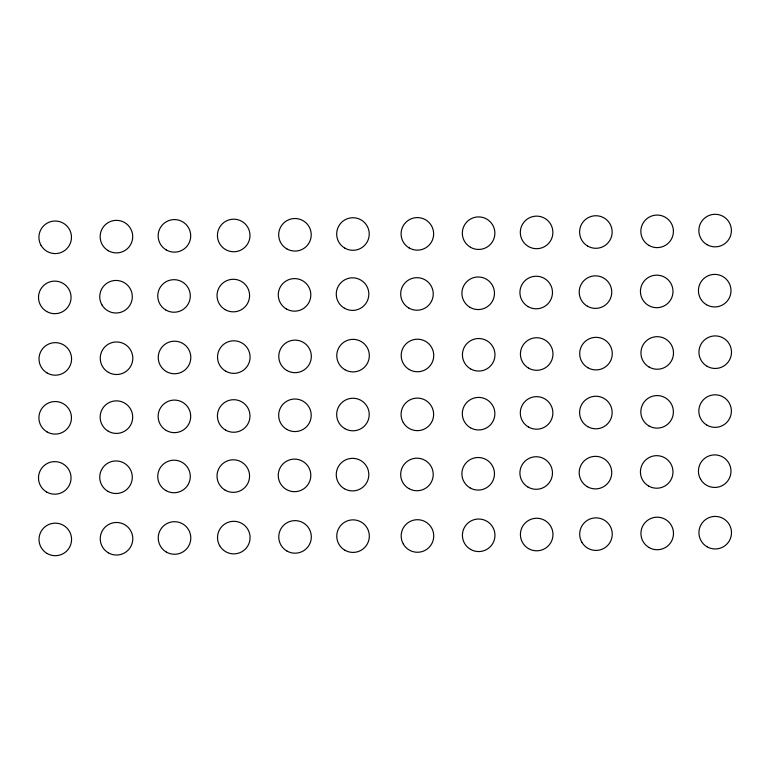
<?xml version="1.0" encoding="UTF-8"?>
<svg xmlns="http://www.w3.org/2000/svg" width="770" height="770" viewBox="0 0 770 770"><rect width="100%" height="100%" fill="white"/><g stroke="black" fill="none" stroke-linecap="round" stroke-linejoin="round"><path stroke-width="1.16" d="M409.322 369.571A16.276 16.276 0 0 0 433.741 355.471A16.276 16.276 0 0 0 409.322 341.38A16.276 16.276 0 0 0 409.322 369.571M470.566 368.888A16.276 16.276 0 0 0 494.975 354.797A16.276 16.276 0 0 0 470.566 340.696A16.276 16.276 0 0 0 470.566 368.888M528.557 368.118A16.276 16.276 0 0 0 552.976 354.027A16.276 16.276 0 0 0 528.557 339.926A16.276 16.276 0 0 0 528.557 368.118M587.847 367.733A16.276 16.276 0 0 0 612.265 353.632A16.276 16.276 0 0 0 587.847 339.531A16.276 16.276 0 0 0 587.847 367.733M649.081 367.049A16.276 16.276 0 0 0 673.5 352.949A16.276 16.276 0 0 0 649.081 338.858A16.276 16.276 0 0 0 649.081 367.049M707.081 366.279A16.276 16.276 0 0 0 731.5 352.179A16.276 16.276 0 0 0 707.081 338.088A16.276 16.276 0 0 0 707.081 366.279M470.056 307.374A16.276 16.276 0 0 0 494.475 293.274A16.276 16.276 0 0 0 470.056 279.173A16.276 16.276 0 0 0 470.056 307.374M587.346 306.21A16.276 16.276 0 0 0 611.755 292.109A16.276 16.276 0 0 0 587.346 278.018A16.276 16.276 0 0 0 587.346 306.21M408.822 308.048A16.276 16.276 0 0 0 433.24 293.957A16.276 16.276 0 0 0 408.822 279.856A16.276 16.276 0 0 0 408.822 308.048M706.581 304.766A16.276 16.276 0 0 0 731 290.665A16.276 16.276 0 0 0 706.581 276.565A16.276 16.276 0 0 0 706.581 304.766M648.581 305.526A16.276 16.276 0 0 0 672.999 291.435A16.276 16.276 0 0 0 648.581 277.335A16.276 16.276 0 0 0 648.581 305.526M528.056 306.604A16.276 16.276 0 0 0 552.475 292.504A16.276 16.276 0 0 0 528.056 278.413A16.276 16.276 0 0 0 528.056 306.604M587.751 246.121A16.276 16.276 0 0 0 612.16 232.02A16.276 16.276 0 0 0 587.751 217.92A16.276 16.276 0 0 0 587.751 246.121M409.226 247.959A16.276 16.276 0 0 0 433.645 233.859A16.276 16.276 0 0 0 409.226 219.768A16.276 16.276 0 0 0 409.226 247.959M648.985 245.438A16.276 16.276 0 0 0 673.404 231.337A16.276 16.276 0 0 0 648.985 217.246A16.276 16.276 0 0 0 648.985 245.438M706.985 244.667A16.276 16.276 0 0 0 731.404 230.577A16.276 16.276 0 0 0 706.985 216.476A16.276 16.276 0 0 0 706.985 244.667M470.47 247.276A16.276 16.276 0 0 0 494.879 233.185A16.276 16.276 0 0 0 470.47 219.084A16.276 16.276 0 0 0 470.47 247.276M528.461 246.516A16.276 16.276 0 0 0 552.879 232.415A16.276 16.276 0 0 0 528.461 218.314A16.276 16.276 0 0 0 528.461 246.516M470.451 427.783A16.276 16.276 0 0 0 494.869 413.692A16.276 16.276 0 0 0 470.451 399.592A16.276 16.276 0 0 0 470.451 427.783M528.451 427.023A16.276 16.276 0 0 0 552.87 412.922A16.276 16.276 0 0 0 528.451 398.822A16.276 16.276 0 0 0 528.451 427.023M470.557 549.395A16.276 16.276 0 0 0 494.966 535.304A16.276 16.276 0 0 0 470.557 521.203A16.276 16.276 0 0 0 470.557 549.395M528.547 548.625A16.276 16.276 0 0 0 552.966 534.534A16.276 16.276 0 0 0 528.547 520.433A16.276 16.276 0 0 0 528.547 548.625M528.047 487.112A16.276 16.276 0 0 0 552.465 473.011A16.276 16.276 0 0 0 528.047 458.92A16.276 16.276 0 0 0 528.047 487.112M470.047 487.882A16.276 16.276 0 0 0 494.465 473.781A16.276 16.276 0 0 0 470.047 459.68A16.276 16.276 0 0 0 470.047 487.882M587.337 486.717A16.276 16.276 0 0 0 611.746 472.616A16.276 16.276 0 0 0 587.337 458.525A16.276 16.276 0 0 0 587.337 486.717M707.072 546.787A16.276 16.276 0 0 0 731.49 532.696A16.276 16.276 0 0 0 707.072 518.595A16.276 16.276 0 0 0 707.072 546.787M408.812 488.555A16.276 16.276 0 0 0 433.231 474.464A16.276 16.276 0 0 0 408.812 460.364A16.276 16.276 0 0 0 408.812 488.555M648.571 486.034A16.276 16.276 0 0 0 672.99 471.943A16.276 16.276 0 0 0 648.571 457.842A16.276 16.276 0 0 0 648.571 486.034M403.355 544.121A16.276 16.276 0 0 0 431.547 544.121A16.276 16.276 0 0 0 417.456 519.702A16.276 16.276 0 0 0 403.355 544.121M706.976 425.175A16.276 16.276 0 0 0 731.394 411.084A16.276 16.276 0 0 0 706.976 396.983A16.276 16.276 0 0 0 706.976 425.175M649.072 547.557A16.276 16.276 0 0 0 673.49 533.456A16.276 16.276 0 0 0 649.072 519.365A16.276 16.276 0 0 0 649.072 547.557M581.879 542.282A16.276 16.276 0 0 0 610.071 542.282A16.276 16.276 0 0 0 595.97 517.863A16.276 16.276 0 0 0 581.879 542.282M700.613 479.315A16.276 16.276 0 0 0 728.805 479.315A16.276 16.276 0 0 0 714.714 454.897A16.276 16.276 0 0 0 700.613 479.315M587.741 426.628A16.276 16.276 0 0 0 612.15 412.528A16.276 16.276 0 0 0 587.741 398.427A16.276 16.276 0 0 0 587.741 426.628M403.259 422.509A16.276 16.276 0 0 0 431.45 422.509A16.276 16.276 0 0 0 417.359 398.09A16.276 16.276 0 0 0 403.259 422.509M648.975 425.945A16.276 16.276 0 0 0 673.394 411.844A16.276 16.276 0 0 0 648.975 397.753A16.276 16.276 0 0 0 648.975 425.945M344.816 248.113A16.276 16.276 0 0 0 369.234 234.022A16.276 16.276 0 0 0 344.816 219.922A16.276 16.276 0 0 0 344.816 248.113M108.291 250.722A16.276 16.276 0 0 0 132.709 236.631A16.276 16.276 0 0 0 108.291 222.53A16.276 16.276 0 0 0 108.291 250.722M166.291 249.961A16.276 16.276 0 0 0 190.71 235.861A16.276 16.276 0 0 0 166.291 221.76A16.276 16.276 0 0 0 166.291 249.961M165.877 490.557A16.276 16.276 0 0 0 190.296 476.457A16.276 16.276 0 0 0 165.877 462.366A16.276 16.276 0 0 0 165.877 490.557M107.877 491.327A16.276 16.276 0 0 0 132.296 477.227A16.276 16.276 0 0 0 107.877 463.126A16.276 16.276 0 0 0 107.877 491.327M225.158 490.163A16.276 16.276 0 0 0 249.576 476.072A16.276 16.276 0 0 0 225.158 461.971A16.276 16.276 0 0 0 225.158 490.163M344.902 550.232A16.276 16.276 0 0 0 369.321 536.141A16.276 16.276 0 0 0 344.902 522.041A16.276 16.276 0 0 0 344.902 550.232M46.643 492.011A16.276 16.276 0 0 0 71.052 477.91A16.276 16.276 0 0 0 46.643 463.81A16.276 16.276 0 0 0 46.643 492.011M286.401 489.489A16.276 16.276 0 0 0 310.82 475.388A16.276 16.276 0 0 0 286.401 461.288A16.276 16.276 0 0 0 286.401 489.489M47.143 553.524A16.276 16.276 0 0 0 71.562 539.424A16.276 16.276 0 0 0 47.143 525.332A16.276 16.276 0 0 0 47.143 553.524M344.806 428.62A16.276 16.276 0 0 0 369.225 414.53A16.276 16.276 0 0 0 344.806 400.429A16.276 16.276 0 0 0 344.806 428.62M286.902 551.002A16.276 16.276 0 0 0 311.321 536.902A16.276 16.276 0 0 0 286.902 522.811A16.276 16.276 0 0 0 286.902 551.002M225.562 430.074A16.276 16.276 0 0 0 249.981 415.973A16.276 16.276 0 0 0 225.562 401.882A16.276 16.276 0 0 0 225.562 430.074M219.7 545.728A16.276 16.276 0 0 0 247.901 545.728A16.276 16.276 0 0 0 233.801 521.309A16.276 16.276 0 0 0 219.7 545.728M344.402 488.719A16.276 16.276 0 0 0 368.82 474.618A16.276 16.276 0 0 0 344.402 460.518A16.276 16.276 0 0 0 344.402 488.719M108.387 372.333A16.276 16.276 0 0 0 132.806 358.243A16.276 16.276 0 0 0 108.387 344.142A16.276 16.276 0 0 0 108.387 372.333M166.387 371.573A16.276 16.276 0 0 0 190.806 357.472A16.276 16.276 0 0 0 166.387 343.372A16.276 16.276 0 0 0 166.387 371.573M47.047 431.912A16.276 16.276 0 0 0 71.466 417.821A16.276 16.276 0 0 0 47.047 403.721A16.276 16.276 0 0 0 47.047 431.912M286.806 429.391A16.276 16.276 0 0 0 311.224 415.3A16.276 16.276 0 0 0 286.806 401.199A16.276 16.276 0 0 0 286.806 429.391M225.668 371.178A16.276 16.276 0 0 0 250.086 357.078A16.276 16.276 0 0 0 225.668 342.977A16.276 16.276 0 0 0 225.668 371.178M344.912 369.725A16.276 16.276 0 0 0 369.331 355.634A16.276 16.276 0 0 0 344.912 341.534A16.276 16.276 0 0 0 344.912 369.725M286.912 370.495A16.276 16.276 0 0 0 311.33 356.394A16.276 16.276 0 0 0 286.912 342.303A16.276 16.276 0 0 0 286.912 370.495M47.153 373.017A16.276 16.276 0 0 0 71.572 358.916A16.276 16.276 0 0 0 47.153 344.825A16.276 16.276 0 0 0 47.153 373.017M101.929 304.862A16.276 16.276 0 0 0 130.13 304.862A16.276 16.276 0 0 0 116.029 280.444A16.276 16.276 0 0 0 101.929 304.862M225.572 249.567A16.276 16.276 0 0 0 249.99 235.466A16.276 16.276 0 0 0 225.572 221.375A16.276 16.276 0 0 0 225.572 249.567M225.167 309.656A16.276 16.276 0 0 0 249.586 295.565A16.276 16.276 0 0 0 225.167 281.464A16.276 16.276 0 0 0 225.167 309.656M46.652 311.494A16.276 16.276 0 0 0 71.071 297.403A16.276 16.276 0 0 0 46.652 283.302A16.276 16.276 0 0 0 46.652 311.494M344.411 308.212A16.276 16.276 0 0 0 368.83 294.111A16.276 16.276 0 0 0 344.411 280.011A16.276 16.276 0 0 0 344.411 308.212M286.411 308.972A16.276 16.276 0 0 0 310.83 294.881A16.276 16.276 0 0 0 286.411 280.781A16.276 16.276 0 0 0 286.411 308.972M108.281 431.229A16.276 16.276 0 0 0 132.7 417.138A16.276 16.276 0 0 0 108.281 403.037A16.276 16.276 0 0 0 108.281 431.229M166.281 430.469A16.276 16.276 0 0 0 190.7 416.368A16.276 16.276 0 0 0 166.281 402.267A16.276 16.276 0 0 0 166.281 430.469M108.377 552.841A16.276 16.276 0 0 0 132.796 538.75A16.276 16.276 0 0 0 108.377 524.649A16.276 16.276 0 0 0 108.377 552.841M166.378 552.08A16.276 16.276 0 0 0 190.796 537.98A16.276 16.276 0 0 0 166.378 523.879A16.276 16.276 0 0 0 166.378 552.08M165.887 310.05A16.276 16.276 0 0 0 190.305 295.95A16.276 16.276 0 0 0 165.887 281.858A16.276 16.276 0 0 0 165.887 310.05M41.099 245.447A16.276 16.276 0 0 0 69.29 245.447A16.276 16.276 0 0 0 55.19 221.028A16.276 16.276 0 0 0 41.099 245.447M286.815 248.883A16.276 16.276 0 0 0 311.234 234.792A16.276 16.276 0 0 0 286.815 220.692A16.276 16.276 0 0 0 286.815 248.883"/></g></svg>
